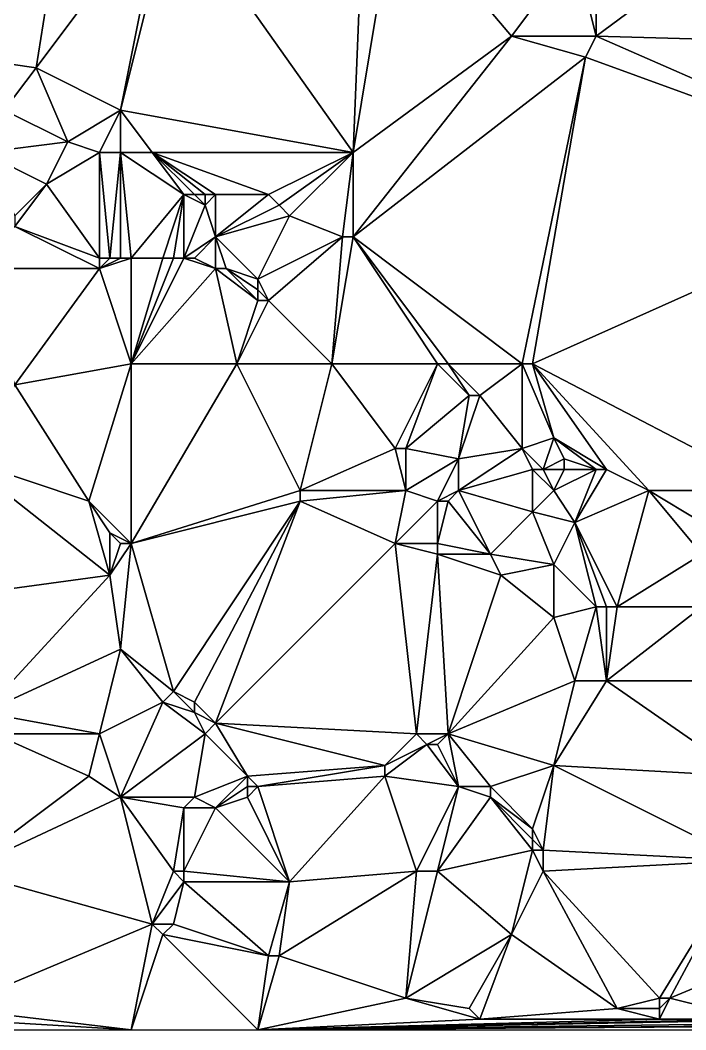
# Model space of a CAD drawing. Extents: x 2679276 to 2679656, y 1246784 to 1247152.
# Drawn here: x 2679370.5 to 2679402, y 1246784.25 to 1246832 of the extents above; entities that cross this region are included whole.
import ezdxf

# ---------------------------------------------------------------- set-up
doc = ezdxf.new("R2010")
doc.units = 0

msp = doc.modelspace()

# ---------------------------------------------------------------- linework, layer by layer
for points in [[(2679367.75, 1246830.25, 479.115), (2679373.25, 1246842.25, 479.377), (2679368.75, 1246844.75, 479.691)], [(2679367.75, 1246830.25, 479.115), (2679371.25, 1246829.75, 478.875), (2679373.25, 1246842.25, 479.377)], [(2679377.25, 1246837.75, 479.021), (2679373.25, 1246842.25, 479.377), (2679371.25, 1246829.75, 478.875)], [(2679415.25, 1246830.75, 475.995), (2679409.25, 1246839.75, 474.22), (2679397.75, 1246831.25, 477.407)], [(2679397.75, 1246835.25, 476.728), (2679397.75, 1246831.25, 477.407), (2679409.25, 1246839.75, 474.22)], [(2679375.25, 1246827.75, 478.622), (2679377.25, 1246837.75, 479.021), (2679371.25, 1246829.75, 478.875)], [(2679377.25, 1246837.75, 479.021), (2679375.25, 1246827.75, 478.622), (2679377.75, 1246837.75, 479)], [(2679377.75, 1246837.75, 479), (2679375.25, 1246827.75, 478.622), (2679386.25, 1246825.75, 478.063)], [(2679386.75, 1246837.75, 478.418), (2679377.75, 1246837.75, 479), (2679386.25, 1246825.75, 478.063)], [(2679393.75, 1246831.25, 477.793), (2679388.25, 1246837.75, 478.207), (2679386.25, 1246825.75, 478.063)], [(2679386.75, 1246837.75, 478.418), (2679386.25, 1246825.75, 478.063), (2679388.25, 1246837.75, 478.207)], [(2679388.25, 1246837.75, 478.207), (2679393.75, 1246831.25, 477.793), (2679396.75, 1246835.25, 476.871)], [(2679393.75, 1246831.25, 477.793), (2679397.75, 1246831.25, 477.407), (2679396.75, 1246835.25, 476.871)], [(2679397.75, 1246835.25, 476.728), (2679396.75, 1246835.25, 476.871), (2679397.75, 1246831.25, 477.407)], [(2679386.25, 1246821.75, 477.913), (2679393.75, 1246831.25, 477.793), (2679386.25, 1246825.75, 478.063)], [(2679386.25, 1246821.75, 477.913), (2679397.25, 1246830.25, 477.528), (2679393.75, 1246831.25, 477.793)], [(2679397.25, 1246830.25, 477.528), (2679397.75, 1246831.25, 477.407), (2679393.75, 1246831.25, 477.793)], [(2679397.25, 1246830.25, 477.528), (2679413.75, 1246824.25, 476.606), (2679397.75, 1246831.25, 477.407)], [(2679397.75, 1246831.25, 477.407), (2679413.75, 1246824.25, 476.606), (2679415.25, 1246830.75, 475.995)], [(2679367.75, 1246830.25, 479.115), (2679369.75, 1246827.75, 479.766), (2679371.25, 1246829.75, 478.875)], [(2679386.25, 1246821.75, 477.913), (2679394.25, 1246815.75, 477.398), (2679397.25, 1246830.25, 477.528)], [(2679394.75, 1246815.75, 477.331), (2679397.25, 1246830.25, 477.528), (2679394.25, 1246815.75, 477.398)], [(2679394.75, 1246815.75, 477.331), (2679413.75, 1246824.25, 476.606), (2679397.25, 1246830.25, 477.528)], [(2679369.75, 1246827.75, 479.766), (2679372.75, 1246826.25, 478.937), (2679371.25, 1246829.75, 478.875)], [(2679375.25, 1246827.75, 478.622), (2679371.25, 1246829.75, 478.875), (2679372.75, 1246826.25, 478.937)], [(2679368.75, 1246825.75, 481.163), (2679372.75, 1246826.25, 478.937), (2679369.75, 1246827.75, 479.766)], [(2679372.75, 1246826.25, 478.937), (2679374.25, 1246825.75, 478.738), (2679375.25, 1246827.75, 478.622)], [(2679375.25, 1246825.75, 478.642), (2679375.25, 1246827.75, 478.622), (2679374.25, 1246825.75, 478.738)], [(2679375.25, 1246825.75, 478.642), (2679376.75, 1246825.75, 478.522), (2679375.25, 1246827.75, 478.622)], [(2679375.25, 1246827.75, 478.622), (2679376.75, 1246825.75, 478.522), (2679386.25, 1246825.75, 478.063)], [(2679372.75, 1246826.25, 478.937), (2679368.75, 1246825.75, 481.163), (2679371.75, 1246824.25, 479.993)], [(2679372.75, 1246826.25, 478.937), (2679371.75, 1246824.25, 479.993), (2679374.25, 1246825.75, 478.738)], [(2679371.75, 1246824.25, 479.993), (2679368.75, 1246825.75, 481.163), (2679370.25, 1246822.75, 481.593)], [(2679374.25, 1246820.75, 481.568), (2679374.25, 1246825.75, 478.738), (2679371.75, 1246824.25, 479.993)], [(2679374.25, 1246820.75, 481.568), (2679374.75, 1246820.75, 481.501), (2679374.25, 1246825.75, 478.738)], [(2679375.25, 1246825.75, 478.642), (2679374.25, 1246825.75, 478.738), (2679374.75, 1246820.75, 481.501)], [(2679375.25, 1246820.75, 481.431), (2679375.25, 1246825.75, 478.642), (2679374.75, 1246820.75, 481.501)], [(2679375.25, 1246820.75, 481.431), (2679375.75, 1246820.75, 481.359), (2679375.25, 1246825.75, 478.642)], [(2679378.25, 1246823.75, 479.246), (2679375.25, 1246825.75, 478.642), (2679375.75, 1246820.75, 481.359)], [(2679376.75, 1246825.75, 478.522), (2679375.25, 1246825.75, 478.642), (2679378.25, 1246823.75, 479.246)], [(2679376.75, 1246825.75, 478.522), (2679379.25, 1246823.75, 479.072), (2679379.75, 1246823.75, 478.9)], [(2679376.75, 1246825.75, 478.522), (2679378.25, 1246823.75, 479.246), (2679378.75, 1246823.75, 479.188)], [(2679379.25, 1246823.75, 479.072), (2679376.75, 1246825.75, 478.522), (2679378.75, 1246823.75, 479.188)], [(2679382.25, 1246823.75, 478.192), (2679376.75, 1246825.75, 478.522), (2679379.75, 1246823.75, 478.9)], [(2679382.25, 1246823.75, 478.192), (2679386.25, 1246825.75, 478.063), (2679376.75, 1246825.75, 478.522)], [(2679382.25, 1246823.75, 478.192), (2679382.75, 1246823.25, 478.18), (2679386.25, 1246825.75, 478.063)], [(2679382.75, 1246823.25, 478.18), (2679383.25, 1246822.75, 478.168), (2679386.25, 1246825.75, 478.063)], [(2679385.75, 1246821.75, 477.953), (2679386.25, 1246825.75, 478.063), (2679383.25, 1246822.75, 478.168)], [(2679386.25, 1246821.75, 477.913), (2679386.25, 1246825.75, 478.063), (2679385.75, 1246821.75, 477.953)], [(2679374.25, 1246820.75, 481.568), (2679371.75, 1246824.25, 479.993), (2679370.25, 1246822.25, 481.767)], [(2679370.25, 1246822.75, 481.593), (2679370.25, 1246822.25, 481.767), (2679371.75, 1246824.25, 479.993)], [(2679394.75, 1246815.75, 477.331), (2679406.25, 1246809.75, 476.713), (2679413.75, 1246824.25, 476.606)], [(2679377.25, 1246820.75, 481.163), (2679378.25, 1246823.75, 479.246), (2679375.75, 1246820.75, 481.359)], [(2679377.25, 1246820.75, 481.163), (2679377.75, 1246820.75, 481.109), (2679378.25, 1246823.75, 479.246)], [(2679377.75, 1246820.75, 481.109), (2679378.25, 1246820.75, 481.048), (2679378.25, 1246823.75, 479.246)], [(2679378.25, 1246823.75, 479.246), (2679379.25, 1246823.25, 479.373), (2679378.75, 1246823.75, 479.188)], [(2679379.25, 1246823.25, 479.373), (2679378.25, 1246823.75, 479.246), (2679378.25, 1246820.75, 481.048)], [(2679379.25, 1246823.25, 479.373), (2679379.25, 1246823.75, 479.072), (2679378.75, 1246823.75, 479.188)], [(2679379.25, 1246823.75, 479.072), (2679379.25, 1246823.25, 479.373), (2679379.75, 1246823.75, 478.9)], [(2679379.25, 1246823.25, 479.373), (2679379.75, 1246821.75, 480.169), (2679379.75, 1246823.75, 478.9)], [(2679382.25, 1246823.75, 478.192), (2679379.75, 1246823.75, 478.9), (2679379.75, 1246821.75, 480.169)], [(2679382.25, 1246823.75, 478.192), (2679379.75, 1246821.75, 480.169), (2679382.75, 1246823.25, 478.18)], [(2679379.25, 1246823.25, 479.373), (2679378.25, 1246820.75, 481.048), (2679379.75, 1246821.75, 480.169)], [(2679382.75, 1246823.25, 478.18), (2679379.75, 1246821.75, 480.169), (2679383.25, 1246822.75, 478.168)], [(2679383.25, 1246822.75, 478.168), (2679379.75, 1246821.75, 480.169), (2679381.75, 1246819.75, 480.483)], [(2679383.25, 1246822.75, 478.168), (2679381.75, 1246819.75, 480.483), (2679385.75, 1246821.75, 477.953)], [(2679368.25, 1246820.25, 482.55), (2679374.25, 1246820.25, 481.732), (2679370.25, 1246822.25, 481.767)], [(2679374.25, 1246820.25, 481.732), (2679374.25, 1246820.75, 481.568), (2679370.25, 1246822.25, 481.767)], [(2679379.75, 1246821.75, 480.169), (2679378.25, 1246820.75, 481.048), (2679378.75, 1246820.75, 480.971)], [(2679379.75, 1246820.25, 480.913), (2679379.75, 1246821.75, 480.169), (2679378.75, 1246820.75, 480.971)], [(2679380.25, 1246820.25, 480.778), (2679381.75, 1246819.75, 480.483), (2679379.75, 1246821.75, 480.169)], [(2679379.75, 1246820.25, 480.913), (2679380.25, 1246820.25, 480.778), (2679379.75, 1246821.75, 480.169)], [(2679382.25, 1246818.75, 480.849), (2679385.75, 1246821.75, 477.953), (2679381.75, 1246819.75, 480.483)], [(2679385.25, 1246815.75, 481.109), (2679385.75, 1246821.75, 477.953), (2679382.25, 1246818.75, 480.849)], [(2679386.25, 1246821.75, 477.913), (2679385.25, 1246815.75, 481.109), (2679390.25, 1246815.75, 478.817)], [(2679385.75, 1246821.75, 477.953), (2679385.25, 1246815.75, 481.109), (2679386.25, 1246821.75, 477.913)], [(2679394.25, 1246815.75, 477.398), (2679386.25, 1246821.75, 477.913), (2679390.75, 1246815.75, 478.527)], [(2679386.25, 1246821.75, 477.913), (2679390.25, 1246815.75, 478.817), (2679390.75, 1246815.75, 478.527)], [(2679374.25, 1246820.75, 481.568), (2679374.25, 1246820.25, 481.732), (2679374.75, 1246820.75, 481.501)], [(2679374.75, 1246820.75, 481.501), (2679374.25, 1246820.25, 481.732), (2679375.25, 1246820.75, 481.431)], [(2679375.25, 1246820.75, 481.431), (2679374.25, 1246820.25, 481.732), (2679375.75, 1246820.75, 481.359)], [(2679375.75, 1246815.75, 482.488), (2679375.75, 1246820.75, 481.359), (2679374.25, 1246820.25, 481.732)], [(2679375.75, 1246815.75, 482.488), (2679377.25, 1246820.75, 481.163), (2679375.75, 1246820.75, 481.359)], [(2679377.25, 1246820.75, 481.163), (2679375.75, 1246815.75, 482.488), (2679377.75, 1246820.75, 481.109)], [(2679375.75, 1246815.75, 482.488), (2679378.25, 1246820.75, 481.048), (2679377.75, 1246820.75, 481.109)], [(2679378.25, 1246820.75, 481.048), (2679375.75, 1246815.75, 482.488), (2679379.75, 1246820.25, 480.913)], [(2679378.25, 1246820.75, 481.048), (2679379.75, 1246820.25, 480.913), (2679378.75, 1246820.75, 480.971)], [(2679368.25, 1246820.25, 482.55), (2679370.25, 1246814.75, 483.641), (2679374.25, 1246820.25, 481.732)], [(2679375.75, 1246815.75, 482.488), (2679374.25, 1246820.25, 481.732), (2679370.25, 1246814.75, 483.641)], [(2679380.75, 1246815.75, 481.636), (2679379.75, 1246820.25, 480.913), (2679375.75, 1246815.75, 482.488)], [(2679380.25, 1246820.25, 480.778), (2679379.75, 1246820.25, 480.913), (2679381.75, 1246818.75, 480.954)], [(2679380.75, 1246815.75, 481.636), (2679381.75, 1246818.75, 480.954), (2679379.75, 1246820.25, 480.913)], [(2679380.25, 1246820.25, 480.778), (2679381.75, 1246819.25, 480.752), (2679381.75, 1246819.75, 480.483)], [(2679380.25, 1246820.25, 480.778), (2679381.75, 1246818.75, 480.954), (2679381.75, 1246819.25, 480.752)], [(2679381.75, 1246819.25, 480.752), (2679382.25, 1246818.75, 480.849), (2679381.75, 1246819.75, 480.483)], [(2679382.25, 1246818.75, 480.849), (2679381.75, 1246819.25, 480.752), (2679381.75, 1246818.75, 480.954)], [(2679380.75, 1246815.75, 481.636), (2679382.25, 1246818.75, 480.849), (2679381.75, 1246818.75, 480.954)], [(2679385.25, 1246815.75, 481.109), (2679382.25, 1246818.75, 480.849), (2679380.75, 1246815.75, 481.636)], [(2679375.75, 1246815.75, 482.488), (2679370.25, 1246814.75, 483.641), (2679373.75, 1246809.25, 483.386)], [(2679375.75, 1246815.75, 482.488), (2679373.75, 1246809.25, 483.386), (2679375.75, 1246807.25, 483.527)], [(2679380.75, 1246815.75, 481.636), (2679375.75, 1246815.75, 482.488), (2679375.75, 1246807.25, 483.527)], [(2679383.75, 1246809.75, 482.571), (2679380.75, 1246815.75, 481.636), (2679375.75, 1246807.25, 483.527)], [(2679380.75, 1246815.75, 481.636), (2679383.75, 1246809.75, 482.571), (2679385.25, 1246815.75, 481.109)], [(2679388.25, 1246811.75, 481.795), (2679385.25, 1246815.75, 481.109), (2679383.75, 1246809.75, 482.571)], [(2679385.25, 1246815.75, 481.109), (2679388.25, 1246811.75, 481.795), (2679390.25, 1246815.75, 478.817)], [(2679388.75, 1246811.75, 481.601), (2679390.25, 1246815.75, 478.817), (2679388.25, 1246811.75, 481.795)], [(2679390.25, 1246815.75, 478.817), (2679388.75, 1246811.75, 481.601), (2679391.75, 1246814.25, 478.626)], [(2679390.25, 1246815.75, 478.817), (2679391.75, 1246814.25, 478.626), (2679390.75, 1246815.75, 478.527)], [(2679394.25, 1246815.75, 477.398), (2679390.75, 1246815.75, 478.527), (2679392.25, 1246814.25, 478.404)], [(2679392.25, 1246814.25, 478.404), (2679390.75, 1246815.75, 478.527), (2679391.75, 1246814.25, 478.626)], [(2679394.25, 1246811.75, 479.505), (2679394.25, 1246815.75, 477.398), (2679392.25, 1246814.25, 478.404)], [(2679394.25, 1246811.75, 479.505), (2679395.75, 1246812.25, 479.218), (2679394.25, 1246815.75, 477.398)], [(2679394.75, 1246815.75, 477.331), (2679394.25, 1246815.75, 477.398), (2679395.75, 1246812.25, 479.218)], [(2679394.75, 1246815.75, 477.331), (2679395.75, 1246812.25, 479.218), (2679398.25, 1246810.75, 479.661)], [(2679400.25, 1246809.75, 479.336), (2679394.75, 1246815.75, 477.331), (2679398.25, 1246810.75, 479.661)], [(2679394.75, 1246815.75, 477.331), (2679400.25, 1246809.75, 479.336), (2679406.25, 1246809.75, 476.713)], [(2679367.75, 1246811.25, 484.197), (2679373.75, 1246809.25, 483.386), (2679370.25, 1246814.75, 483.641)], [(2679388.75, 1246811.75, 481.601), (2679391.25, 1246811.25, 479.868), (2679391.75, 1246814.25, 478.626)], [(2679392.25, 1246814.25, 478.404), (2679391.75, 1246814.25, 478.626), (2679391.25, 1246811.25, 479.868)], [(2679394.25, 1246811.75, 479.505), (2679392.25, 1246814.25, 478.404), (2679391.25, 1246811.25, 479.868)], [(2679395.75, 1246812.25, 479.218), (2679394.25, 1246811.75, 479.505), (2679395.25, 1246810.75, 479.992)], [(2679396.25, 1246811.25, 479.715), (2679395.75, 1246812.25, 479.218), (2679395.25, 1246810.75, 479.992)], [(2679398.25, 1246810.75, 479.661), (2679395.75, 1246812.25, 479.218), (2679397.75, 1246810.75, 479.757)], [(2679396.25, 1246811.25, 479.715), (2679397.75, 1246810.75, 479.757), (2679395.75, 1246812.25, 479.218)], [(2679388.75, 1246809.75, 481.66), (2679388.25, 1246811.75, 481.795), (2679383.75, 1246809.75, 482.571)], [(2679388.25, 1246811.75, 481.795), (2679388.75, 1246809.75, 481.66), (2679388.75, 1246811.75, 481.601)], [(2679388.75, 1246811.75, 481.601), (2679388.75, 1246809.75, 481.66), (2679391.25, 1246811.25, 479.868)], [(2679391.25, 1246811.25, 479.868), (2679391.25, 1246809.75, 480.469), (2679394.25, 1246811.75, 479.505)], [(2679394.25, 1246811.75, 479.505), (2679391.25, 1246809.75, 480.469), (2679394.75, 1246810.75, 479.967)], [(2679394.75, 1246810.75, 479.967), (2679395.25, 1246810.75, 479.992), (2679394.25, 1246811.75, 479.505)], [(2679367.75, 1246811.25, 484.197), (2679363.75, 1246804.25, 486.538), (2679374.75, 1246805.75, 484.135)], [(2679367.75, 1246811.25, 484.197), (2679374.75, 1246805.75, 484.135), (2679373.75, 1246809.25, 483.386)], [(2679388.75, 1246809.75, 481.66), (2679390.25, 1246809.25, 481.04), (2679391.25, 1246811.25, 479.868)], [(2679391.25, 1246809.75, 480.469), (2679391.25, 1246811.25, 479.868), (2679390.25, 1246809.25, 481.04)], [(2679396.25, 1246810.75, 479.935), (2679396.25, 1246811.25, 479.715), (2679395.25, 1246810.75, 479.992)], [(2679396.25, 1246810.75, 479.935), (2679397.75, 1246810.75, 479.757), (2679396.25, 1246811.25, 479.715)], [(2679394.75, 1246808.75, 480.666), (2679394.75, 1246810.75, 479.967), (2679391.25, 1246809.75, 480.469)], [(2679394.75, 1246808.75, 480.666), (2679395.75, 1246809.75, 480.241), (2679394.75, 1246810.75, 479.967)], [(2679394.75, 1246810.75, 479.967), (2679395.75, 1246809.75, 480.241), (2679395.25, 1246810.75, 479.992)], [(2679395.75, 1246809.75, 480.241), (2679396.25, 1246810.75, 479.935), (2679395.25, 1246810.75, 479.992)], [(2679397.75, 1246810.75, 479.757), (2679395.75, 1246809.75, 480.241), (2679396.75, 1246808.25, 480.471)], [(2679395.75, 1246809.75, 480.241), (2679397.75, 1246810.75, 479.757), (2679396.25, 1246810.75, 479.935)], [(2679400.25, 1246809.75, 479.336), (2679398.25, 1246810.75, 479.661), (2679396.75, 1246808.25, 480.471)], [(2679397.75, 1246810.75, 479.757), (2679396.75, 1246808.25, 480.471), (2679398.25, 1246810.75, 479.661)], [(2679383.75, 1246809.75, 482.571), (2679375.75, 1246807.25, 483.527), (2679383.75, 1246809.25, 482.656)], [(2679383.75, 1246809.25, 482.656), (2679388.25, 1246807.25, 482.157), (2679388.75, 1246809.75, 481.66)], [(2679383.75, 1246809.75, 482.571), (2679383.75, 1246809.25, 482.656), (2679388.75, 1246809.75, 481.66)], [(2679388.75, 1246809.75, 481.66), (2679388.25, 1246807.25, 482.157), (2679390.25, 1246809.25, 481.04)], [(2679390.75, 1246809.25, 480.847), (2679391.25, 1246809.75, 480.469), (2679390.25, 1246809.25, 481.04)], [(2679391.25, 1246809.75, 480.469), (2679390.75, 1246809.25, 480.847), (2679392.75, 1246806.75, 481.672)], [(2679392.75, 1246806.75, 481.672), (2679394.75, 1246808.75, 480.666), (2679391.25, 1246809.75, 480.469)], [(2679394.75, 1246808.75, 480.666), (2679396.75, 1246808.25, 480.471), (2679395.75, 1246809.75, 480.241)], [(2679396.75, 1246808.25, 480.471), (2679398.75, 1246804.25, 481.356), (2679400.25, 1246809.75, 479.336)], [(2679398.75, 1246804.25, 481.356), (2679402.75, 1246806.75, 479.921), (2679400.25, 1246809.75, 479.336)], [(2679402.75, 1246808.25, 479.554), (2679400.25, 1246809.75, 479.336), (2679402.75, 1246806.75, 479.921)], [(2679402.75, 1246808.25, 479.554), (2679406.25, 1246809.75, 476.713), (2679400.25, 1246809.75, 479.336)], [(2679374.75, 1246807.75, 483.58), (2679373.75, 1246809.25, 483.386), (2679374.75, 1246805.75, 484.135)], [(2679374.75, 1246807.75, 483.58), (2679375.75, 1246807.25, 483.527), (2679373.75, 1246809.25, 483.386)], [(2679375.75, 1246807.25, 483.527), (2679377.75, 1246800.25, 484.897), (2679383.75, 1246809.25, 482.656)], [(2679378.75, 1246799.75, 484.775), (2679383.75, 1246809.25, 482.656), (2679377.75, 1246800.25, 484.897)], [(2679379.75, 1246798.75, 484.708), (2679383.75, 1246809.25, 482.656), (2679378.75, 1246799.75, 484.775)], [(2679383.75, 1246809.25, 482.656), (2679379.75, 1246798.75, 484.708), (2679388.25, 1246807.25, 482.157)], [(2679390.25, 1246807.25, 481.739), (2679390.25, 1246809.25, 481.04), (2679388.25, 1246807.25, 482.157)], [(2679390.25, 1246807.25, 481.739), (2679390.75, 1246809.25, 480.847), (2679390.25, 1246809.25, 481.04)], [(2679390.25, 1246807.25, 481.739), (2679392.75, 1246806.75, 481.672), (2679390.75, 1246809.25, 480.847)], [(2679392.75, 1246806.75, 481.672), (2679395.75, 1246806.25, 481.416), (2679394.75, 1246808.75, 480.666)], [(2679396.75, 1246808.25, 480.471), (2679394.75, 1246808.75, 480.666), (2679395.75, 1246806.25, 481.416)], [(2679395.75, 1246806.25, 481.416), (2679397.75, 1246804.25, 481.561), (2679396.75, 1246808.25, 480.471)], [(2679398.75, 1246804.25, 481.356), (2679396.75, 1246808.25, 480.471), (2679398.25, 1246804.25, 481.464)], [(2679398.25, 1246804.25, 481.464), (2679396.75, 1246808.25, 480.471), (2679397.75, 1246804.25, 481.561)], [(2679374.75, 1246807.75, 483.58), (2679374.75, 1246805.75, 484.135), (2679375.25, 1246807.25, 483.618)], [(2679375.25, 1246807.25, 483.618), (2679375.75, 1246807.25, 483.527), (2679374.75, 1246807.75, 483.58)], [(2679375.25, 1246807.25, 483.618), (2679374.75, 1246805.75, 484.135), (2679375.75, 1246807.25, 483.527)], [(2679375.25, 1246802.25, 484.88), (2679375.75, 1246807.25, 483.527), (2679374.75, 1246805.75, 484.135)], [(2679377.75, 1246800.25, 484.897), (2679375.75, 1246807.25, 483.527), (2679375.25, 1246802.25, 484.88)], [(2679389.25, 1246798.25, 482.442), (2679388.25, 1246807.25, 482.157), (2679379.75, 1246798.75, 484.708)], [(2679389.25, 1246798.25, 482.442), (2679390.25, 1246806.75, 481.87), (2679388.25, 1246807.25, 482.157)], [(2679390.25, 1246806.75, 481.87), (2679390.25, 1246807.25, 481.739), (2679388.25, 1246807.25, 482.157)], [(2679390.25, 1246806.75, 481.87), (2679392.75, 1246806.75, 481.672), (2679390.25, 1246807.25, 481.739)], [(2679389.25, 1246798.25, 482.442), (2679390.75, 1246798.25, 482.129), (2679390.25, 1246806.75, 481.87)], [(2679393.25, 1246805.75, 481.825), (2679390.25, 1246806.75, 481.87), (2679390.75, 1246798.25, 482.129)], [(2679392.75, 1246806.75, 481.672), (2679390.25, 1246806.75, 481.87), (2679393.25, 1246805.75, 481.825)], [(2679393.25, 1246805.75, 481.825), (2679395.75, 1246806.25, 481.416), (2679392.75, 1246806.75, 481.672)], [(2679398.75, 1246804.25, 481.356), (2679402.75, 1246804.25, 480.445), (2679402.75, 1246806.75, 479.921)], [(2679393.25, 1246805.75, 481.825), (2679395.75, 1246803.75, 481.829), (2679395.75, 1246806.25, 481.416)], [(2679397.75, 1246804.25, 481.561), (2679395.75, 1246806.25, 481.416), (2679395.75, 1246803.75, 481.829)], [(2679368.75, 1246799.25, 486.983), (2679374.75, 1246805.75, 484.135), (2679363.75, 1246804.25, 486.538)], [(2679374.75, 1246805.75, 484.135), (2679368.75, 1246799.25, 486.983), (2679375.25, 1246802.25, 484.88)], [(2679393.25, 1246805.75, 481.825), (2679390.75, 1246798.25, 482.129), (2679395.75, 1246803.75, 481.829)], [(2679395.75, 1246803.75, 481.829), (2679396.75, 1246800.75, 481.786), (2679397.75, 1246804.25, 481.561)], [(2679396.75, 1246800.75, 481.786), (2679398.25, 1246800.75, 481.748), (2679397.75, 1246804.25, 481.561)], [(2679398.25, 1246804.25, 481.464), (2679397.75, 1246804.25, 481.561), (2679398.25, 1246800.75, 481.748)], [(2679404.75, 1246800.75, 481.463), (2679402.75, 1246804.25, 480.445), (2679398.25, 1246800.75, 481.748)], [(2679398.75, 1246804.25, 481.356), (2679398.25, 1246800.75, 481.748), (2679402.75, 1246804.25, 480.445)], [(2679398.75, 1246804.25, 481.356), (2679398.25, 1246804.25, 481.464), (2679398.25, 1246800.75, 481.748)], [(2679395.75, 1246803.75, 481.829), (2679390.75, 1246798.25, 482.129), (2679396.75, 1246800.75, 481.786)], [(2679375.25, 1246802.25, 484.88), (2679368.75, 1246799.25, 486.983), (2679374.25, 1246798.25, 486.825)], [(2679377.25, 1246799.75, 485.128), (2679375.25, 1246802.25, 484.88), (2679374.25, 1246798.25, 486.825)], [(2679377.25, 1246799.75, 485.128), (2679377.75, 1246800.25, 484.897), (2679375.25, 1246802.25, 484.88)], [(2679396.75, 1246800.75, 481.786), (2679390.75, 1246798.25, 482.129), (2679395.75, 1246796.75, 481.879)], [(2679404.75, 1246796.25, 481.722), (2679398.25, 1246800.75, 481.748), (2679395.75, 1246796.75, 481.879)], [(2679396.75, 1246800.75, 481.786), (2679395.75, 1246796.75, 481.879), (2679398.25, 1246800.75, 481.748)], [(2679404.75, 1246796.25, 481.722), (2679404.75, 1246800.75, 481.463), (2679398.25, 1246800.75, 481.748)], [(2679377.75, 1246800.25, 484.897), (2679377.25, 1246799.75, 485.128), (2679378.75, 1246799.25, 484.851)], [(2679378.75, 1246799.75, 484.775), (2679377.75, 1246800.25, 484.897), (2679378.75, 1246799.25, 484.851)], [(2679377.25, 1246799.75, 485.128), (2679374.25, 1246798.25, 486.825), (2679375.25, 1246795.25, 487.698)], [(2679375.25, 1246795.25, 487.698), (2679379.25, 1246798.25, 484.893), (2679377.25, 1246799.75, 485.128)], [(2679378.75, 1246799.25, 484.851), (2679377.25, 1246799.75, 485.128), (2679379.25, 1246798.25, 484.893)], [(2679378.75, 1246799.75, 484.775), (2679378.75, 1246799.25, 484.851), (2679379.75, 1246798.75, 484.708)], [(2679369.25, 1246798.25, 487.241), (2679374.25, 1246798.25, 486.825), (2679368.75, 1246799.25, 486.983)], [(2679379.25, 1246798.25, 484.893), (2679379.75, 1246798.75, 484.708), (2679378.75, 1246799.25, 484.851)], [(2679379.75, 1246798.75, 484.708), (2679379.25, 1246798.25, 484.893), (2679381.25, 1246796.25, 484.704)], [(2679387.75, 1246796.75, 483.041), (2679389.25, 1246798.25, 482.442), (2679379.75, 1246798.75, 484.708)], [(2679379.75, 1246798.75, 484.708), (2679381.25, 1246796.25, 484.704), (2679387.75, 1246796.75, 483.041)], [(2679373.75, 1246796.25, 487.576), (2679369.25, 1246798.25, 487.241), (2679367.75, 1246791.75, 487.839)], [(2679369.25, 1246798.25, 487.241), (2679373.75, 1246796.25, 487.576), (2679374.25, 1246798.25, 486.825)], [(2679373.75, 1246796.25, 487.576), (2679375.25, 1246795.25, 487.698), (2679374.25, 1246798.25, 486.825)], [(2679379.25, 1246798.25, 484.893), (2679375.25, 1246795.25, 487.698), (2679378.75, 1246795.25, 486.484)], [(2679378.75, 1246795.25, 486.484), (2679381.25, 1246796.25, 484.704), (2679379.25, 1246798.25, 484.893)], [(2679387.75, 1246796.75, 483.041), (2679389.75, 1246797.75, 482.334), (2679389.25, 1246798.25, 482.442)], [(2679389.75, 1246797.75, 482.334), (2679390.75, 1246798.25, 482.129), (2679389.25, 1246798.25, 482.442)], [(2679390.25, 1246797.75, 482.226), (2679390.75, 1246798.25, 482.129), (2679389.75, 1246797.75, 482.334)], [(2679390.25, 1246797.75, 482.226), (2679391.25, 1246795.75, 482.304), (2679390.75, 1246798.25, 482.129)], [(2679392.75, 1246795.75, 482.078), (2679395.75, 1246796.75, 481.879), (2679390.75, 1246798.25, 482.129)], [(2679390.75, 1246798.25, 482.129), (2679391.25, 1246795.75, 482.304), (2679392.75, 1246795.75, 482.078)], [(2679387.75, 1246796.25, 483.152), (2679391.25, 1246795.75, 482.304), (2679389.75, 1246797.75, 482.334)], [(2679387.75, 1246796.25, 483.152), (2679389.75, 1246797.75, 482.334), (2679387.75, 1246796.75, 483.041)], [(2679390.25, 1246797.75, 482.226), (2679389.75, 1246797.75, 482.334), (2679391.25, 1246795.75, 482.304)], [(2679381.25, 1246796.25, 484.704), (2679381.75, 1246795.75, 484.659), (2679387.75, 1246796.75, 483.041)], [(2679387.75, 1246796.25, 483.152), (2679387.75, 1246796.75, 483.041), (2679381.75, 1246795.75, 484.659)], [(2679395.75, 1246796.75, 481.879), (2679392.75, 1246795.75, 482.078), (2679394.75, 1246793.75, 482.215)], [(2679394.75, 1246793.75, 482.215), (2679395.25, 1246792.75, 482.438), (2679395.75, 1246796.75, 481.879)], [(2679404.75, 1246792.25, 481.848), (2679395.75, 1246796.75, 481.879), (2679395.25, 1246792.75, 482.438)], [(2679404.75, 1246796.25, 481.722), (2679395.75, 1246796.75, 481.879), (2679404.75, 1246792.25, 481.848)], [(2679375.25, 1246795.25, 487.698), (2679373.75, 1246796.25, 487.576), (2679367.75, 1246791.75, 487.839)], [(2679378.75, 1246795.25, 486.484), (2679379.75, 1246794.75, 486.037), (2679381.25, 1246796.25, 484.704)], [(2679381.25, 1246795.75, 484.81), (2679381.25, 1246796.25, 484.704), (2679379.75, 1246794.75, 486.037)], [(2679381.75, 1246795.75, 484.659), (2679381.25, 1246796.25, 484.704), (2679381.25, 1246795.75, 484.81)], [(2679383.25, 1246791.25, 485.297), (2679387.75, 1246796.25, 483.152), (2679381.75, 1246795.75, 484.659)], [(2679383.25, 1246791.25, 485.297), (2679389.25, 1246791.75, 484.539), (2679387.75, 1246796.25, 483.152)], [(2679391.25, 1246795.75, 482.304), (2679387.75, 1246796.25, 483.152), (2679389.25, 1246791.75, 484.539)], [(2679381.25, 1246795.25, 484.938), (2679381.25, 1246795.75, 484.81), (2679379.75, 1246794.75, 486.037)], [(2679383.25, 1246791.25, 485.297), (2679381.75, 1246795.75, 484.659), (2679381.25, 1246795.25, 484.938)], [(2679381.25, 1246795.75, 484.81), (2679381.25, 1246795.25, 484.938), (2679381.75, 1246795.75, 484.659)], [(2679389.25, 1246791.75, 484.539), (2679390.25, 1246791.75, 484.367), (2679391.25, 1246795.75, 482.304)], [(2679390.25, 1246791.75, 484.367), (2679392.75, 1246795.25, 482.156), (2679391.25, 1246795.75, 482.304)], [(2679392.75, 1246795.75, 482.078), (2679391.25, 1246795.75, 482.304), (2679392.75, 1246795.25, 482.156)], [(2679392.75, 1246795.75, 482.078), (2679392.75, 1246795.25, 482.156), (2679394.75, 1246793.75, 482.215)], [(2679375.25, 1246795.25, 487.698), (2679367.75, 1246791.75, 487.839), (2679376.75, 1246789.25, 487.706)], [(2679375.25, 1246795.25, 487.698), (2679377.75, 1246791.75, 487.55), (2679378.25, 1246794.75, 486.985)], [(2679375.25, 1246795.25, 487.698), (2679376.75, 1246789.25, 487.706), (2679377.75, 1246791.75, 487.55)], [(2679378.75, 1246795.25, 486.484), (2679375.25, 1246795.25, 487.698), (2679378.25, 1246794.75, 486.985)], [(2679378.75, 1246795.25, 486.484), (2679378.25, 1246794.75, 486.985), (2679379.75, 1246794.75, 486.037)], [(2679381.25, 1246795.25, 484.938), (2679379.75, 1246794.75, 486.037), (2679383.25, 1246791.25, 485.297)], [(2679390.25, 1246791.75, 484.367), (2679394.75, 1246792.75, 482.517), (2679392.75, 1246795.25, 482.156)], [(2679394.75, 1246793.25, 482.354), (2679392.75, 1246795.25, 482.156), (2679394.75, 1246792.75, 482.517)], [(2679394.75, 1246793.25, 482.354), (2679394.75, 1246793.75, 482.215), (2679392.75, 1246795.25, 482.156)], [(2679377.75, 1246791.75, 487.55), (2679378.25, 1246791.75, 487.424), (2679378.25, 1246794.75, 486.985)], [(2679378.25, 1246791.75, 487.424), (2679379.75, 1246794.75, 486.037), (2679378.25, 1246794.75, 486.985)], [(2679378.25, 1246791.75, 487.424), (2679383.25, 1246791.25, 485.297), (2679379.75, 1246794.75, 486.037)], [(2679394.75, 1246793.25, 482.354), (2679395.25, 1246792.75, 482.438), (2679394.75, 1246793.75, 482.215)], [(2679394.75, 1246793.25, 482.354), (2679394.75, 1246792.75, 482.517), (2679395.25, 1246792.75, 482.438)], [(2679394.75, 1246792.75, 482.517), (2679390.25, 1246791.75, 484.367), (2679393.75, 1246788.75, 484.499)], [(2679393.75, 1246788.75, 484.499), (2679395.25, 1246791.75, 482.807), (2679394.75, 1246792.75, 482.517)], [(2679395.25, 1246792.75, 482.438), (2679394.75, 1246792.75, 482.517), (2679395.25, 1246791.75, 482.807)], [(2679395.25, 1246792.75, 482.438), (2679395.25, 1246791.75, 482.807), (2679404.75, 1246792.25, 481.848)], [(2679400.75, 1246785.75, 484.435), (2679404.75, 1246792.25, 481.848), (2679395.25, 1246791.75, 482.807)], [(2679401.25, 1246785.75, 484.308), (2679404.75, 1246792.25, 481.848), (2679400.75, 1246785.75, 484.435)], [(2679404.75, 1246792.25, 481.848), (2679401.25, 1246785.75, 484.308), (2679407.25, 1246788.25, 481.645)], [(2679367.75, 1246791.75, 487.839), (2679367.25, 1246785.25, 488.68), (2679376.75, 1246789.25, 487.706)], [(2679377.75, 1246791.75, 487.55), (2679376.75, 1246789.25, 487.706), (2679378.25, 1246791.25, 487.443)], [(2679378.25, 1246791.75, 487.424), (2679377.75, 1246791.75, 487.55), (2679378.25, 1246791.25, 487.443)], [(2679383.25, 1246791.25, 485.297), (2679378.25, 1246791.75, 487.424), (2679378.25, 1246791.25, 487.443)], [(2679383.25, 1246791.25, 485.297), (2679382.75, 1246787.75, 485.813), (2679389.25, 1246791.75, 484.539)], [(2679388.75, 1246785.75, 485.329), (2679389.25, 1246791.75, 484.539), (2679382.75, 1246787.75, 485.813)], [(2679390.25, 1246791.75, 484.367), (2679388.75, 1246785.75, 485.329), (2679393.75, 1246788.75, 484.499)], [(2679389.25, 1246791.75, 484.539), (2679388.75, 1246785.75, 485.329), (2679390.25, 1246791.75, 484.367)], [(2679393.75, 1246788.75, 484.499), (2679398.75, 1246785.25, 484.776), (2679395.25, 1246791.75, 482.807)], [(2679398.75, 1246785.25, 484.776), (2679400.75, 1246785.75, 484.435), (2679395.25, 1246791.75, 482.807)], [(2679377.75, 1246789.25, 487.516), (2679378.25, 1246791.25, 487.443), (2679376.75, 1246789.25, 487.706)], [(2679377.75, 1246789.25, 487.516), (2679382.25, 1246787.75, 485.918), (2679378.25, 1246791.25, 487.443)], [(2679383.25, 1246791.25, 485.297), (2679378.25, 1246791.25, 487.443), (2679382.25, 1246787.75, 485.918)], [(2679383.25, 1246791.25, 485.297), (2679382.25, 1246787.75, 485.918), (2679382.75, 1246787.75, 485.813)], [(2679376.75, 1246789.25, 487.706), (2679367.25, 1246785.25, 488.68), (2679375.75, 1246784.25, 487.78)], [(2679377.25, 1246788.75, 487.599), (2679376.75, 1246789.25, 487.706), (2679375.75, 1246784.25, 487.78)], [(2679377.25, 1246788.75, 487.599), (2679377.75, 1246789.25, 487.516), (2679376.75, 1246789.25, 487.706)], [(2679377.75, 1246789.25, 487.516), (2679377.25, 1246788.75, 487.599), (2679382.25, 1246787.75, 485.918)], [(2679375.75, 1246784.25, 487.78), (2679381.75, 1246784.25, 486.507), (2679377.25, 1246788.75, 487.599)], [(2679382.25, 1246787.75, 485.918), (2679377.25, 1246788.75, 487.599), (2679381.75, 1246784.25, 486.507)], [(2679393.75, 1246788.75, 484.499), (2679388.75, 1246785.75, 485.329), (2679391.75, 1246785.25, 485.2)], [(2679392.25, 1246784.75, 485.293), (2679393.75, 1246788.75, 484.499), (2679391.75, 1246785.25, 485.2)], [(2679392.25, 1246784.75, 485.293), (2679398.75, 1246785.25, 484.776), (2679393.75, 1246788.75, 484.499)], [(2679401.25, 1246785.75, 484.308), (2679405.25, 1246784.75, 482.918), (2679407.25, 1246788.25, 481.645)], [(2679388.75, 1246785.75, 485.329), (2679382.75, 1246787.75, 485.813), (2679381.75, 1246784.25, 486.507)], [(2679382.75, 1246787.75, 485.813), (2679382.25, 1246787.75, 485.918), (2679381.75, 1246784.25, 486.507)], [(2679392.25, 1246784.75, 485.293), (2679388.75, 1246785.75, 485.329), (2679381.75, 1246784.25, 486.507)], [(2679388.75, 1246785.75, 485.329), (2679392.25, 1246784.75, 485.293), (2679391.75, 1246785.25, 485.2)], [(2679398.75, 1246785.25, 484.776), (2679400.75, 1246785.25, 484.543), (2679400.75, 1246785.75, 484.435)], [(2679401.25, 1246785.75, 484.308), (2679400.75, 1246784.75, 484.645), (2679405.25, 1246784.75, 482.918)], [(2679400.75, 1246785.25, 484.543), (2679400.75, 1246784.75, 484.645), (2679401.25, 1246785.75, 484.308)], [(2679401.25, 1246785.75, 484.308), (2679400.75, 1246785.75, 484.435), (2679400.75, 1246785.25, 484.543)], [(2679367.25, 1246784.75, 488.74), (2679375.75, 1246784.25, 487.78), (2679367.25, 1246785.25, 488.68)], [(2679400.75, 1246784.75, 484.645), (2679398.75, 1246785.25, 484.776), (2679392.25, 1246784.75, 485.293)], [(2679400.75, 1246785.25, 484.543), (2679398.75, 1246785.25, 484.776), (2679400.75, 1246784.75, 484.645)], [(2679350.75, 1246784.25, 492.194), (2679375.75, 1246784.25, 487.78), (2679367.25, 1246784.75, 488.74)], [(2679555.25, 1246784.25, 464.115), (2679456.75, 1246784.75, 473.389), (2679381.75, 1246784.25, 486.507)], [(2679405.25, 1246784.75, 482.918), (2679400.75, 1246784.75, 484.645), (2679381.75, 1246784.25, 486.507)], [(2679408.25, 1246784.75, 481.753), (2679405.25, 1246784.75, 482.918), (2679381.75, 1246784.25, 486.507)], [(2679400.75, 1246784.75, 484.645), (2679392.25, 1246784.75, 485.293), (2679381.75, 1246784.25, 486.507)], [(2679446.75, 1246784.75, 476.309), (2679446.25, 1246784.75, 476.399), (2679381.75, 1246784.25, 486.507)], [(2679456.75, 1246784.75, 473.389), (2679446.75, 1246784.75, 476.309), (2679381.75, 1246784.25, 486.507)], [(2679446.25, 1246784.75, 476.399), (2679423.25, 1246784.75, 478.979), (2679381.75, 1246784.25, 486.507)], [(2679423.25, 1246784.75, 478.979), (2679408.25, 1246784.75, 481.753), (2679381.75, 1246784.25, 486.507)]]:
    msp.add_3dface(points)

doc.saveas('drawing.dxf')
